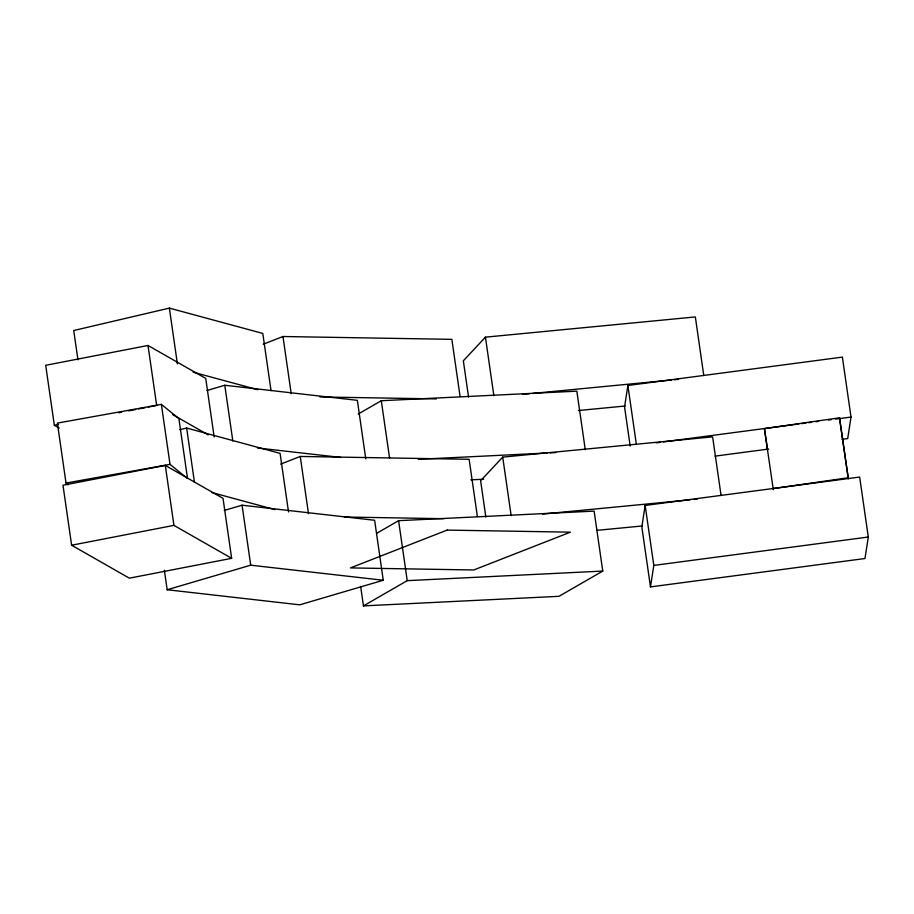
<?xml version="1.0" encoding="UTF-8"?>
<svg xmlns="http://www.w3.org/2000/svg" width="914" height="914" viewBox="0 0 914 914"><rect width="100%" height="100%" fill="white"/><g stroke="black" fill="none" stroke-linecap="round" stroke-linejoin="round"><path stroke-width="1.37" d="M842.045 439.314L847.689 438.571L851.014 417.081L842.377 357.1L627.884 385.491L624.548 406.993L630.18 446.043M645.158 505.442L641.834 526.932L650.482 586.902L864.975 558.523L868.3 537.021L859.663 477.051L645.158 505.442L653.807 565.412L650.482 586.902M703.78 375.505L695.337 316.93L485.437 337.163L463.341 360.813L468.562 397.076M721.066 495.445L712.623 436.869L502.711 457.114L480.627 480.764L485.848 517.027M358.197 414.053L381.298 400.732L576.837 391.158L585.28 449.734M376.694 533.296L398.584 520.683L594.123 511.109L602.76 571.079L558.98 596.316L363.452 605.891L360.642 586.365M363.452 605.891L407.233 580.653L602.76 571.079M263.301 344.201L282.963 336.512L451.847 339.345L460.096 396.527M280.587 464.152L300.249 456.452L469.133 459.285L477.371 516.467M206.987 390.495L224.787 385.262L357.34 400.332L365.783 458.908M224.273 510.446L242.073 505.202L374.626 520.272L383.263 580.253L299.723 604.828L167.171 589.747L164.36 570.222M167.171 589.747L250.722 565.183L383.263 580.253M271.035 390.621L262.798 333.439L169.364 308.109L73.726 330.525L77.953 359.808M179.715 429.683L186.65 428.049L280.084 453.378L288.527 511.954M214.173 436.995L205.73 378.419L148.011 345.469L45.7 365.303L54.337 425.273L59.25 428.072M54.337 425.273L58.542 424.462M118.809 412.774L121.619 412.225M128.623 410.866L135.638 409.518M138.437 408.969L145.44 407.61M148.251 407.073L156.66 405.439L148.011 345.469M165.297 465.409L62.986 485.243L71.623 545.224L129.342 578.174L231.653 558.328L223.016 498.358L165.297 465.409L173.934 525.379L231.653 558.328M71.623 545.224L173.934 525.379M161.378 404.376L170.015 464.358L187.541 478.57L178.893 418.601L161.378 404.376L57.388 423.091L66.025 483.06L68.219 484.831M66.025 483.06L170.015 464.358M773.301 489.687L764.424 428.632L839.498 417.801L848.375 478.856M773.061 488.602L848.135 477.771L839.498 417.801M656.275 442.856L660.514 442.285M663.336 441.919L798.802 423.982M801.624 423.616L805.862 423.056M808.684 422.679L811.506 422.302M815.734 421.742L818.556 421.377M828.438 420.063L831.26 419.686M835.487 419.126L851.014 417.081M715.045 456.132L768.663 449.037M653.807 565.412L868.3 537.021M522.442 394.402L529.526 393.717M532.371 393.454L671.356 380.041M674.201 379.767L678.451 379.356M578.356 410.535L625.153 406.01M542.562 514.079L690.059 499.855M694.32 499.444L697.154 499.17M597.059 530.337L642.439 525.961M418.281 459.319L547.223 453.001M550.057 452.864L555.723 452.59M470.859 479.839L483.609 479.222M319.991 396.962L436.366 398.904M344.372 517.027L443.713 518.684M257.405 447.963L340.602 457.423M193.117 372.181L257.702 389.684M211.774 492.497L274.977 509.635M172.62 414.556L208.232 434.881M764.424 428.632L767.463 449.242M627.884 385.491L636.315 444.067M485.437 337.163L493.868 395.751M502.711 457.114L511.154 515.69M381.298 400.732L389.547 457.914M398.584 520.683L407.233 580.653M282.963 336.512L291.212 393.694M300.249 456.452L308.486 513.634M224.787 385.262L232.83 441.051M242.073 505.202L250.722 565.183M169.364 308.109L177.396 363.898M186.65 428.049L194.488 482.443M447.117 530.097L350.45 567.914L473.738 569.982L570.393 532.165L447.117 530.097"/></g></svg>
